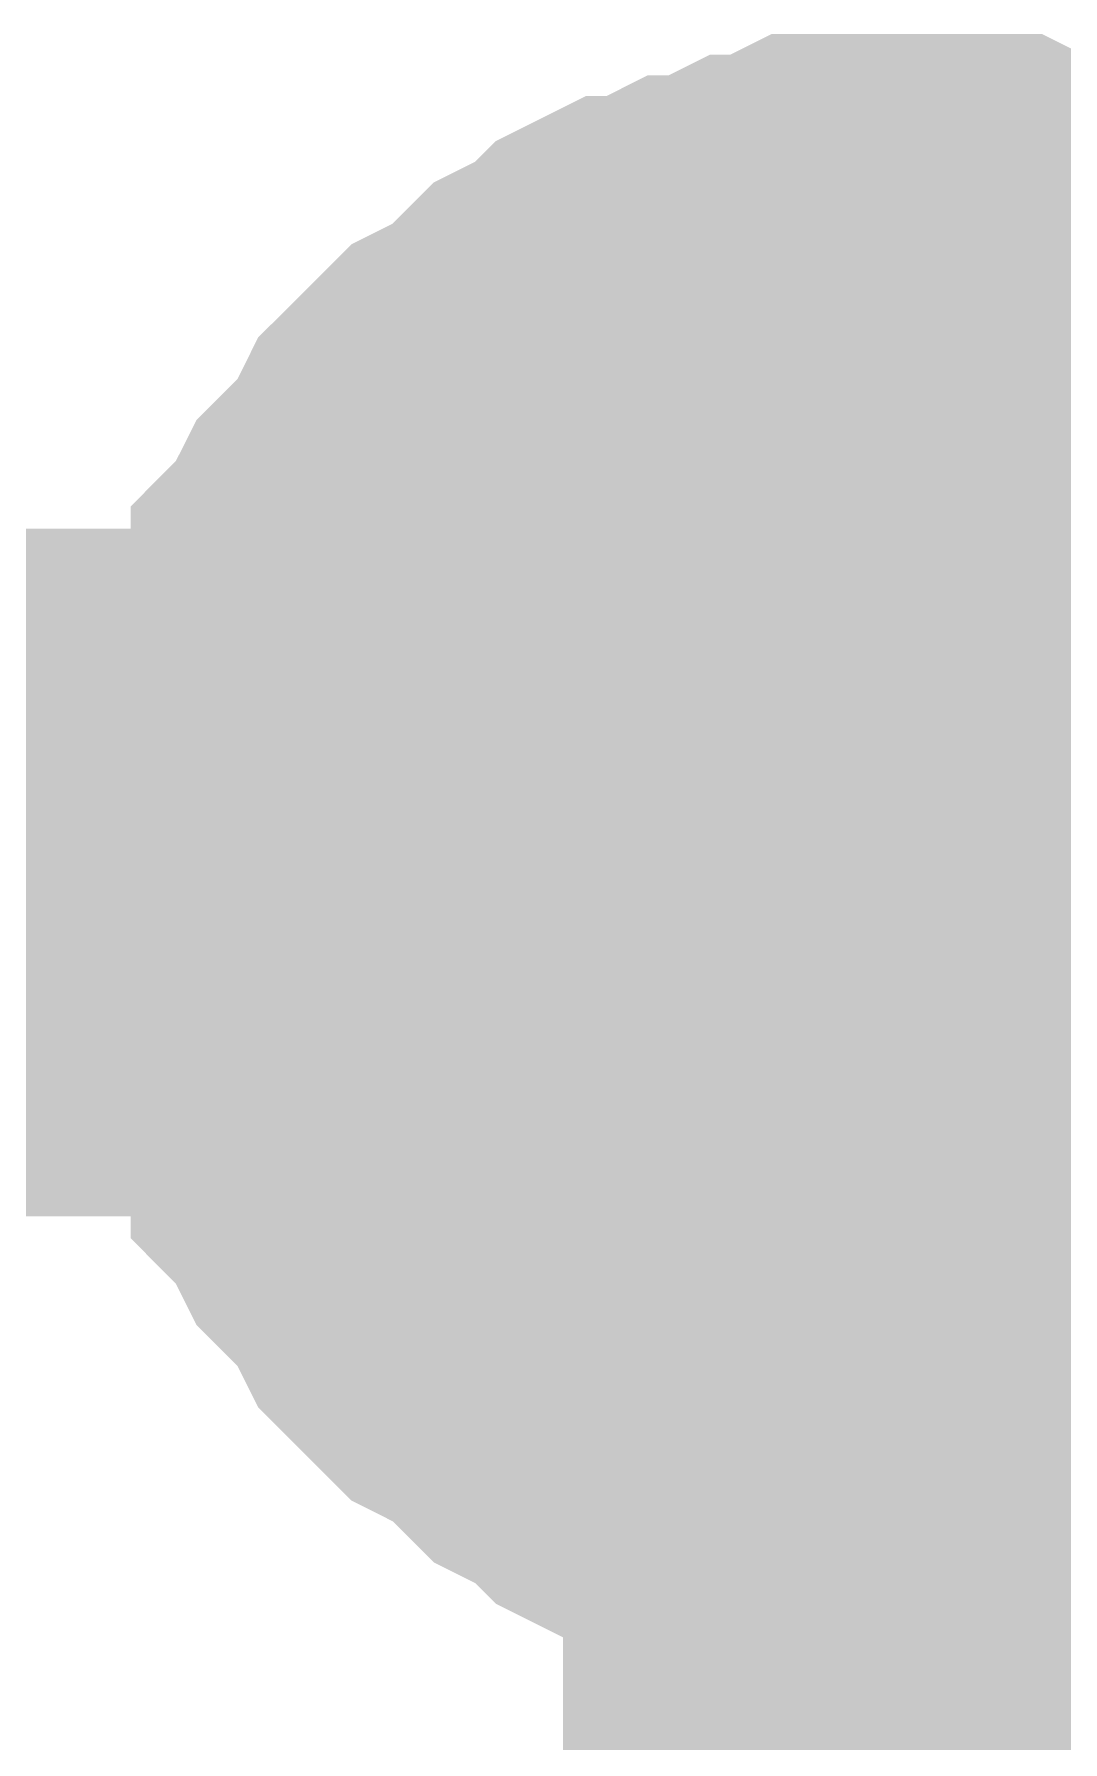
# Model space of a CAD drawing. Header units: inches. Extents: x 0 to 841, y 0 to 594.
# Drawn here: x 356.555 to 357.676, y 106.542 to 108.403 of the extents above; entities that cross this region are included whole.
import ezdxf

# ---------------------------------------------------------------- set-up
doc = ezdxf.new("R2010")
doc.units = ezdxf.units.IN
doc.layers.add('Sheet', color=255, linetype='Continuous')

msp = doc.modelspace()

# ---------------------------------------------------------------- linework, layer by layer
at = {"layer": 'Sheet'}
for points in [[(356.7423, 107.4896, 0.2997, 0.2997, 0), (356.7423, 107.5345, 0.2997, 0.2997, 0), (356.7423, 107.5794, 0.2997, 0.2997, 0), (356.7423, 107.6019, 0.2997, 0.2997, 0), (356.7647, 107.6468, 0.2997, 0.2997, 0), (356.7647, 107.6917, 0.2997, 0.2997, 0), (356.7872, 107.7142, 0.2997, 0.2997, 0), (356.7872, 107.7591, 0.2997, 0.2997, 0), (356.8097, 107.7815, 0.2997, 0.2997, 0), (356.8097, 107.8265, 0.2997, 0.2997, 0), (356.8321, 107.8489, 0.2997, 0.2997, 0), (356.8546, 107.8938, 0.2997, 0.2997, 0), (356.877, 107.9163, 0.2997, 0.2997, 0), (356.8995, 107.9387, 0.2997, 0.2997, 0), (356.9219, 107.9837, 0.2997, 0.2997, 0), (356.9444, 108.0061, 0.2997, 0.2997, 0), (356.9669, 108.0286, 0.2997, 0.2997, 0), (356.9893, 108.051, 0.2997, 0.2997, 0), (357.0342, 108.0735, 0.2997, 0.2997, 0), (357.0567, 108.096, 0.2997, 0.2997, 0), (357.0791, 108.1184, 0.2997, 0.2997, 0), (357.1241, 108.1409, 0.2997, 0.2997, 0), (357.1465, 108.1633, 0.2997, 0.2997, 0), (357.1914, 108.1858, 0.2997, 0.2997, 0), (357.2139, 108.1858, 0.2997, 0.2997, 0), (357.2588, 108.2083, 0.2997, 0.2997, 0), (357.2813, 108.2083, 0.2997, 0.2997, 0), (357.3262, 108.2307, 0.2997, 0.2997, 0), (357.3486, 108.2307, 0.2997, 0.2997, 0), (357.3936, 108.2532, 0.2997, 0.2997, 0), (357.4385, 108.2532, 0.2997, 0.2997, 0), (357.4609, 108.2532, 0.2997, 0.2997, 0), (357.5058, 108.2532, 0.2997, 0.2997, 0)], [(356.7423, 107.4896, 0.2997, 0.2997, 0), (356.7423, 107.5345, 0.2997, 0.2997, 0), (356.7423, 107.5794, 0.2997, 0.2997, 0), (356.7423, 107.6019, 0.2997, 0.2997, 0), (356.7647, 107.6468, 0.2997, 0.2997, 0), (356.7647, 107.6917, 0.2997, 0.2997, 0), (356.7872, 107.7142, 0.2997, 0.2997, 0), (356.7872, 107.7591, 0.2997, 0.2997, 0), (356.8097, 107.7815, 0.2997, 0.2997, 0), (356.8097, 107.8265, 0.2997, 0.2997, 0), (356.8321, 107.8489, 0.2997, 0.2997, 0), (356.8546, 107.8938, 0.2997, 0.2997, 0), (356.877, 107.9163, 0.2997, 0.2997, 0), (356.8995, 107.9387, 0.2997, 0.2997, 0), (356.9219, 107.9837, 0.2997, 0.2997, 0), (356.9444, 108.0061, 0.2997, 0.2997, 0), (356.9669, 108.0286, 0.2997, 0.2997, 0), (356.9893, 108.051, 0.2997, 0.2997, 0), (357.0342, 108.0735, 0.2997, 0.2997, 0), (357.0567, 108.096, 0.2997, 0.2997, 0), (357.0791, 108.1184, 0.2997, 0.2997, 0), (357.1241, 108.1409, 0.2997, 0.2997, 0), (357.1465, 108.1633, 0.2997, 0.2997, 0), (357.1914, 108.1858, 0.2997, 0.2997, 0), (357.2139, 108.1858, 0.2997, 0.2997, 0), (357.2588, 108.2083, 0.2997, 0.2997, 0), (357.2813, 108.2083, 0.2997, 0.2997, 0), (357.3262, 108.2307, 0.2997, 0.2997, 0), (357.3486, 108.2307, 0.2997, 0.2997, 0), (357.3936, 108.2532, 0.2997, 0.2997, 0), (357.4385, 108.2532, 0.2997, 0.2997, 0), (357.4609, 108.2532, 0.2997, 0.2997, 0), (357.5058, 108.2532, 0.2997, 0.2997, 0)], [(356.7423, 107.4896, 0.2997, 0.2997, 0), (356.7423, 107.5345, 0.2997, 0.2997, 0), (356.7423, 107.5794, 0.2997, 0.2997, 0), (356.7423, 107.6019, 0.2997, 0.2997, 0), (356.7647, 107.6468, 0.2997, 0.2997, 0), (356.7647, 107.6917, 0.2997, 0.2997, 0), (356.7872, 107.7142, 0.2997, 0.2997, 0), (356.7872, 107.7591, 0.2997, 0.2997, 0), (356.8097, 107.7815, 0.2997, 0.2997, 0), (356.8097, 107.8265, 0.2997, 0.2997, 0), (356.8321, 107.8489, 0.2997, 0.2997, 0), (356.8546, 107.8938, 0.2997, 0.2997, 0), (356.877, 107.9163, 0.2997, 0.2997, 0), (356.8995, 107.9387, 0.2997, 0.2997, 0), (356.9219, 107.9837, 0.2997, 0.2997, 0), (356.9444, 108.0061, 0.2997, 0.2997, 0), (356.9669, 108.0286, 0.2997, 0.2997, 0), (356.9893, 108.051, 0.2997, 0.2997, 0), (357.0342, 108.0735, 0.2997, 0.2997, 0), (357.0567, 108.096, 0.2997, 0.2997, 0), (357.0791, 108.1184, 0.2997, 0.2997, 0), (357.1241, 108.1409, 0.2997, 0.2997, 0), (357.1465, 108.1633, 0.2997, 0.2997, 0), (357.1914, 108.1858, 0.2997, 0.2997, 0), (357.2139, 108.1858, 0.2997, 0.2997, 0), (357.2588, 108.2083, 0.2997, 0.2997, 0), (357.2813, 108.2083, 0.2997, 0.2997, 0), (357.3262, 108.2307, 0.2997, 0.2997, 0), (357.3486, 108.2307, 0.2997, 0.2997, 0), (357.3936, 108.2532, 0.2997, 0.2997, 0), (357.4385, 108.2532, 0.2997, 0.2997, 0), (357.4609, 108.2532, 0.2997, 0.2997, 0), (357.5058, 108.2532, 0.2997, 0.2997, 0)], [(357.5058, 108.2532, 0.2997, 0.2997, 0), (357.5058, 108.2532, 0.2997, 0.2997, 0)], [(357.5058, 108.2532, 0.2997, 0.2997, 0), (357.5508, 108.2532, 0.2997, 0.2997, 0), (357.5957, 108.2532, 0.2997, 0.2997, 0), (357.6181, 108.2532, 0.2997, 0.2997, 0), (357.6631, 108.2307, 0.2997, 0.2997, 0), (357.708, 108.2307, 0.2997, 0.2997, 0), (357.7304, 108.2083, 0.2997, 0.2997, 0), (357.7753, 108.2083, 0.2997, 0.2997, 0), (357.7978, 108.1858, 0.2997, 0.2997, 0), (357.8427, 108.1858, 0.2997, 0.2997, 0)], [(357.5058, 108.2532, 0.2997, 0.2997, 0), (357.5058, 108.2532, 0.2997, 0.2997, 0)], [(357.5058, 108.2532, 0.2997, 0.2997, 0), (357.5508, 108.2532, 0.2997, 0.2997, 0), (357.5957, 108.2532, 0.2997, 0.2997, 0), (357.6181, 108.2532, 0.2997, 0.2997, 0), (357.6631, 108.2307, 0.2997, 0.2997, 0), (357.708, 108.2307, 0.2997, 0.2997, 0), (357.7304, 108.2083, 0.2997, 0.2997, 0), (357.7753, 108.2083, 0.2997, 0.2997, 0), (357.7978, 108.1858, 0.2997, 0.2997, 0), (357.8427, 108.1858, 0.2997, 0.2997, 0)], [(357.5058, 108.2532, 0.2997, 0.2997, 0), (357.5058, 108.2532, 0.2997, 0.2997, 0)], [(357.5058, 108.2532, 0.2997, 0.2997, 0), (357.5508, 108.2532, 0.2997, 0.2997, 0), (357.5957, 108.2532, 0.2997, 0.2997, 0), (357.6181, 108.2532, 0.2997, 0.2997, 0), (357.6631, 108.2307, 0.2997, 0.2997, 0), (357.708, 108.2307, 0.2997, 0.2997, 0), (357.7304, 108.2083, 0.2997, 0.2997, 0), (357.7753, 108.2083, 0.2997, 0.2997, 0), (357.7978, 108.1858, 0.2997, 0.2997, 0), (357.8427, 108.1858, 0.2997, 0.2997, 0)], [(356.7423, 107.4896, 0.0991, 0.0991, 0), (356.7423, 107.5345, 0.0991, 0.0991, 0), (356.7423, 107.5794, 0.0991, 0.0991, 0), (356.7423, 107.6019, 0.0991, 0.0991, 0), (356.7647, 107.6468, 0.0991, 0.0991, 0), (356.7647, 107.6917, 0.0991, 0.0991, 0), (356.7872, 107.7142, 0.0991, 0.0991, 0), (356.7872, 107.7591, 0.0991, 0.0991, 0), (356.8097, 107.7815, 0.0991, 0.0991, 0), (356.8097, 107.8265, 0.0991, 0.0991, 0), (356.8321, 107.8489, 0.0991, 0.0991, 0), (356.8546, 107.8938, 0.0991, 0.0991, 0), (356.877, 107.9163, 0.0991, 0.0991, 0), (356.8995, 107.9387, 0.0991, 0.0991, 0), (356.9219, 107.9837, 0.0991, 0.0991, 0), (356.9444, 108.0061, 0.0991, 0.0991, 0), (356.9669, 108.0286, 0.0991, 0.0991, 0), (356.9893, 108.051, 0.0991, 0.0991, 0), (357.0342, 108.0735, 0.0991, 0.0991, 0), (357.0567, 108.096, 0.0991, 0.0991, 0), (357.0791, 108.1184, 0.0991, 0.0991, 0), (357.1241, 108.1409, 0.0991, 0.0991, 0), (357.1465, 108.1633, 0.0991, 0.0991, 0), (357.1914, 108.1858, 0.0991, 0.0991, 0), (357.2139, 108.1858, 0.0991, 0.0991, 0), (357.2588, 108.2083, 0.0991, 0.0991, 0), (357.2813, 108.2083, 0.0991, 0.0991, 0), (357.3262, 108.2307, 0.0991, 0.0991, 0), (357.3486, 108.2307, 0.0991, 0.0991, 0), (357.3936, 108.2532, 0.0991, 0.0991, 0), (357.4385, 108.2532, 0.0991, 0.0991, 0), (357.4609, 108.2532, 0.0991, 0.0991, 0), (357.5058, 108.2532, 0.0991, 0.0991, 0)], [(356.7423, 107.4896, 0.0991, 0.0991, 0), (356.7423, 107.5345, 0.0991, 0.0991, 0), (356.7423, 107.5794, 0.0991, 0.0991, 0), (356.7423, 107.6019, 0.0991, 0.0991, 0), (356.7647, 107.6468, 0.0991, 0.0991, 0), (356.7647, 107.6917, 0.0991, 0.0991, 0), (356.7872, 107.7142, 0.0991, 0.0991, 0), (356.7872, 107.7591, 0.0991, 0.0991, 0), (356.8097, 107.7815, 0.0991, 0.0991, 0), (356.8097, 107.8265, 0.0991, 0.0991, 0), (356.8321, 107.8489, 0.0991, 0.0991, 0), (356.8546, 107.8938, 0.0991, 0.0991, 0), (356.877, 107.9163, 0.0991, 0.0991, 0), (356.8995, 107.9387, 0.0991, 0.0991, 0), (356.9219, 107.9837, 0.0991, 0.0991, 0), (356.9444, 108.0061, 0.0991, 0.0991, 0), (356.9669, 108.0286, 0.0991, 0.0991, 0), (356.9893, 108.051, 0.0991, 0.0991, 0), (357.0342, 108.0735, 0.0991, 0.0991, 0), (357.0567, 108.096, 0.0991, 0.0991, 0), (357.0791, 108.1184, 0.0991, 0.0991, 0), (357.1241, 108.1409, 0.0991, 0.0991, 0), (357.1465, 108.1633, 0.0991, 0.0991, 0), (357.1914, 108.1858, 0.0991, 0.0991, 0), (357.2139, 108.1858, 0.0991, 0.0991, 0), (357.2588, 108.2083, 0.0991, 0.0991, 0), (357.2813, 108.2083, 0.0991, 0.0991, 0), (357.3262, 108.2307, 0.0991, 0.0991, 0), (357.3486, 108.2307, 0.0991, 0.0991, 0), (357.3936, 108.2532, 0.0991, 0.0991, 0), (357.4385, 108.2532, 0.0991, 0.0991, 0), (357.4609, 108.2532, 0.0991, 0.0991, 0), (357.5058, 108.2532, 0.0991, 0.0991, 0)], [(356.7423, 107.4896, 0.0991, 0.0991, 0), (356.7423, 107.5345, 0.0991, 0.0991, 0), (356.7423, 107.5794, 0.0991, 0.0991, 0), (356.7423, 107.6019, 0.0991, 0.0991, 0), (356.7647, 107.6468, 0.0991, 0.0991, 0), (356.7647, 107.6917, 0.0991, 0.0991, 0), (356.7872, 107.7142, 0.0991, 0.0991, 0), (356.7872, 107.7591, 0.0991, 0.0991, 0), (356.8097, 107.7815, 0.0991, 0.0991, 0), (356.8097, 107.8265, 0.0991, 0.0991, 0), (356.8321, 107.8489, 0.0991, 0.0991, 0), (356.8546, 107.8938, 0.0991, 0.0991, 0), (356.877, 107.9163, 0.0991, 0.0991, 0), (356.8995, 107.9387, 0.0991, 0.0991, 0), (356.9219, 107.9837, 0.0991, 0.0991, 0), (356.9444, 108.0061, 0.0991, 0.0991, 0), (356.9669, 108.0286, 0.0991, 0.0991, 0), (356.9893, 108.051, 0.0991, 0.0991, 0), (357.0342, 108.0735, 0.0991, 0.0991, 0), (357.0567, 108.096, 0.0991, 0.0991, 0), (357.0791, 108.1184, 0.0991, 0.0991, 0), (357.1241, 108.1409, 0.0991, 0.0991, 0), (357.1465, 108.1633, 0.0991, 0.0991, 0), (357.1914, 108.1858, 0.0991, 0.0991, 0), (357.2139, 108.1858, 0.0991, 0.0991, 0), (357.2588, 108.2083, 0.0991, 0.0991, 0), (357.2813, 108.2083, 0.0991, 0.0991, 0), (357.3262, 108.2307, 0.0991, 0.0991, 0), (357.3486, 108.2307, 0.0991, 0.0991, 0), (357.3936, 108.2532, 0.0991, 0.0991, 0), (357.4385, 108.2532, 0.0991, 0.0991, 0), (357.4609, 108.2532, 0.0991, 0.0991, 0), (357.5058, 108.2532, 0.0991, 0.0991, 0)], [(357.5058, 108.2532, 0.0991, 0.0991, 0), (357.5058, 108.2532, 0.0991, 0.0991, 0)], [(357.5058, 108.2532, 0.0991, 0.0991, 0), (357.5508, 108.2532, 0.0991, 0.0991, 0), (357.5957, 108.2532, 0.0991, 0.0991, 0), (357.6181, 108.2532, 0.0991, 0.0991, 0), (357.6631, 108.2307, 0.0991, 0.0991, 0), (357.708, 108.2307, 0.0991, 0.0991, 0), (357.7304, 108.2083, 0.0991, 0.0991, 0)], [(357.5058, 108.2532, 0.0991, 0.0991, 0), (357.5058, 108.2532, 0.0991, 0.0991, 0)], [(357.5058, 108.2532, 0.0991, 0.0991, 0), (357.5508, 108.2532, 0.0991, 0.0991, 0), (357.5957, 108.2532, 0.0991, 0.0991, 0), (357.6181, 108.2532, 0.0991, 0.0991, 0), (357.6631, 108.2307, 0.0991, 0.0991, 0), (357.708, 108.2307, 0.0991, 0.0991, 0), (357.7304, 108.2083, 0.0991, 0.0991, 0)], [(357.5058, 108.2532, 0.0991, 0.0991, 0), (357.5058, 108.2532, 0.0991, 0.0991, 0)], [(357.5058, 108.2532, 0.0991, 0.0991, 0), (357.5508, 108.2532, 0.0991, 0.0991, 0), (357.5957, 108.2532, 0.0991, 0.0991, 0), (357.6181, 108.2532, 0.0991, 0.0991, 0), (357.6631, 108.2307, 0.0991, 0.0991, 0), (357.708, 108.2307, 0.0991, 0.0991, 0), (357.7304, 108.2083, 0.0991, 0.0991, 0)], [(357.0118, 107.4896, 0.2997, 0.2997, 0), (357.0118, 107.512, 0.2997, 0.2997, 0), (357.0118, 107.5345, 0.2997, 0.2997, 0), (357.0118, 107.5569, 0.2997, 0.2997, 0), (357.0118, 107.5794, 0.2997, 0.2997, 0), (357.0342, 107.6243, 0.2997, 0.2997, 0), (357.0342, 107.6468, 0.2997, 0.2997, 0), (357.0342, 107.6692, 0.2997, 0.2997, 0), (357.0567, 107.6917, 0.2997, 0.2997, 0), (357.0567, 107.7142, 0.2997, 0.2997, 0), (357.0791, 107.7366, 0.2997, 0.2997, 0), (357.0791, 107.7591, 0.2997, 0.2997, 0), (357.1016, 107.7815, 0.2997, 0.2997, 0), (357.1016, 107.7815, 0.2997, 0.2997, 0), (357.1241, 107.804, 0.2997, 0.2997, 0), (357.1465, 107.8265, 0.2997, 0.2997, 0), (357.169, 107.8489, 0.2997, 0.2997, 0), (357.169, 107.8714, 0.2997, 0.2997, 0), (357.1914, 107.8938, 0.2997, 0.2997, 0), (357.2139, 107.8938, 0.2997, 0.2997, 0), (357.2364, 107.9163, 0.2997, 0.2997, 0), (357.2588, 107.9387, 0.2997, 0.2997, 0), (357.2813, 107.9387, 0.2997, 0.2997, 0), (357.3037, 107.9612, 0.2997, 0.2997, 0), (357.3037, 107.9612, 0.2997, 0.2997, 0), (357.3262, 107.9837, 0.2997, 0.2997, 0), (357.3711, 107.9837, 0.2997, 0.2997, 0), (357.3936, 107.9837, 0.2997, 0.2997, 0), (357.416, 108.0061, 0.2997, 0.2997, 0), (357.4385, 108.0061, 0.2997, 0.2997, 0), (357.4609, 108.0061, 0.2997, 0.2997, 0), (357.4834, 108.0061, 0.2997, 0.2997, 0), (357.5058, 108.0061, 0.2997, 0.2997, 0)], [(357.0118, 107.4896, 0.2997, 0.2997, 0), (357.0118, 107.512, 0.2997, 0.2997, 0), (357.0118, 107.5345, 0.2997, 0.2997, 0), (357.0118, 107.5569, 0.2997, 0.2997, 0), (357.0118, 107.5794, 0.2997, 0.2997, 0), (357.0342, 107.6243, 0.2997, 0.2997, 0), (357.0342, 107.6468, 0.2997, 0.2997, 0), (357.0342, 107.6692, 0.2997, 0.2997, 0), (357.0567, 107.6917, 0.2997, 0.2997, 0), (357.0567, 107.7142, 0.2997, 0.2997, 0), (357.0791, 107.7366, 0.2997, 0.2997, 0), (357.0791, 107.7591, 0.2997, 0.2997, 0), (357.1016, 107.7815, 0.2997, 0.2997, 0), (357.1016, 107.7815, 0.2997, 0.2997, 0), (357.1241, 107.804, 0.2997, 0.2997, 0), (357.1465, 107.8265, 0.2997, 0.2997, 0), (357.169, 107.8489, 0.2997, 0.2997, 0), (357.169, 107.8714, 0.2997, 0.2997, 0), (357.1914, 107.8938, 0.2997, 0.2997, 0), (357.2139, 107.8938, 0.2997, 0.2997, 0), (357.2364, 107.9163, 0.2997, 0.2997, 0), (357.2588, 107.9387, 0.2997, 0.2997, 0), (357.2813, 107.9387, 0.2997, 0.2997, 0), (357.3037, 107.9612, 0.2997, 0.2997, 0), (357.3037, 107.9612, 0.2997, 0.2997, 0), (357.3262, 107.9837, 0.2997, 0.2997, 0), (357.3711, 107.9837, 0.2997, 0.2997, 0), (357.3936, 107.9837, 0.2997, 0.2997, 0), (357.416, 108.0061, 0.2997, 0.2997, 0), (357.4385, 108.0061, 0.2997, 0.2997, 0), (357.4609, 108.0061, 0.2997, 0.2997, 0), (357.4834, 108.0061, 0.2997, 0.2997, 0), (357.5058, 108.0061, 0.2997, 0.2997, 0)], [(357.5058, 108.0061, 0.2997, 0.2997, 0), (357.5058, 108.0061, 0.2997, 0.2997, 0)], [(357.5058, 108.0061, 0.2997, 0.2997, 0), (357.5283, 108.0061, 0.2997, 0.2997, 0), (357.5508, 108.0061, 0.2997, 0.2997, 0), (357.5957, 108.0061, 0.2997, 0.2997, 0), (357.6181, 108.0061, 0.2997, 0.2997, 0), (357.6406, 107.9837, 0.2997, 0.2997, 0), (357.6631, 107.9837, 0.2997, 0.2997, 0), (357.6855, 107.9837, 0.2997, 0.2997, 0), (357.708, 107.9612, 0.2997, 0.2997, 0), (357.7304, 107.9612, 0.2997, 0.2997, 0), (357.7529, 107.9387, 0.2997, 0.2997, 0), (357.7753, 107.9387, 0.2997, 0.2997, 0), (357.7978, 107.9163, 0.2997, 0.2997, 0), (357.8203, 107.8938, 0.2997, 0.2997, 0), (357.8427, 107.8938, 0.2997, 0.2997, 0)], [(357.5058, 108.0061, 0.2997, 0.2997, 0), (357.5058, 108.0061, 0.2997, 0.2997, 0)], [(357.5058, 108.0061, 0.2997, 0.2997, 0), (357.5283, 108.0061, 0.2997, 0.2997, 0), (357.5508, 108.0061, 0.2997, 0.2997, 0), (357.5957, 108.0061, 0.2997, 0.2997, 0), (357.6181, 108.0061, 0.2997, 0.2997, 0), (357.6406, 107.9837, 0.2997, 0.2997, 0), (357.6631, 107.9837, 0.2997, 0.2997, 0), (357.6855, 107.9837, 0.2997, 0.2997, 0), (357.708, 107.9612, 0.2997, 0.2997, 0), (357.7304, 107.9612, 0.2997, 0.2997, 0), (357.7529, 107.9387, 0.2997, 0.2997, 0), (357.7753, 107.9387, 0.2997, 0.2997, 0), (357.7978, 107.9163, 0.2997, 0.2997, 0), (357.8203, 107.8938, 0.2997, 0.2997, 0), (357.8427, 107.8938, 0.2997, 0.2997, 0)], [(357.0118, 107.4896, 0.0991, 0.0991, 0), (357.0118, 107.512, 0.0991, 0.0991, 0), (357.0118, 107.5345, 0.0991, 0.0991, 0), (357.0118, 107.5569, 0.0991, 0.0991, 0), (357.0118, 107.5794, 0.0991, 0.0991, 0), (357.0342, 107.6243, 0.0991, 0.0991, 0), (357.0342, 107.6468, 0.0991, 0.0991, 0), (357.0342, 107.6692, 0.0991, 0.0991, 0), (357.0567, 107.6917, 0.0991, 0.0991, 0), (357.0567, 107.7142, 0.0991, 0.0991, 0), (357.0791, 107.7366, 0.0991, 0.0991, 0), (357.0791, 107.7591, 0.0991, 0.0991, 0), (357.1016, 107.7815, 0.0991, 0.0991, 0), (357.1016, 107.7815, 0.0991, 0.0991, 0), (357.1241, 107.804, 0.0991, 0.0991, 0), (357.1465, 107.8265, 0.0991, 0.0991, 0), (357.169, 107.8489, 0.0991, 0.0991, 0), (357.169, 107.8714, 0.0991, 0.0991, 0), (357.1914, 107.8938, 0.0991, 0.0991, 0), (357.2139, 107.8938, 0.0991, 0.0991, 0), (357.2364, 107.9163, 0.0991, 0.0991, 0), (357.2588, 107.9387, 0.0991, 0.0991, 0), (357.2813, 107.9387, 0.0991, 0.0991, 0), (357.3037, 107.9612, 0.0991, 0.0991, 0), (357.3037, 107.9612, 0.0991, 0.0991, 0), (357.3262, 107.9837, 0.0991, 0.0991, 0), (357.3711, 107.9837, 0.0991, 0.0991, 0), (357.3936, 107.9837, 0.0991, 0.0991, 0), (357.416, 108.0061, 0.0991, 0.0991, 0), (357.4385, 108.0061, 0.0991, 0.0991, 0), (357.4609, 108.0061, 0.0991, 0.0991, 0), (357.4834, 108.0061, 0.0991, 0.0991, 0), (357.5058, 108.0061, 0.0991, 0.0991, 0)], [(357.0118, 107.4896, 0.0991, 0.0991, 0), (357.0118, 107.512, 0.0991, 0.0991, 0), (357.0118, 107.5345, 0.0991, 0.0991, 0), (357.0118, 107.5569, 0.0991, 0.0991, 0), (357.0118, 107.5794, 0.0991, 0.0991, 0), (357.0342, 107.6243, 0.0991, 0.0991, 0), (357.0342, 107.6468, 0.0991, 0.0991, 0), (357.0342, 107.6692, 0.0991, 0.0991, 0), (357.0567, 107.6917, 0.0991, 0.0991, 0), (357.0567, 107.7142, 0.0991, 0.0991, 0), (357.0791, 107.7366, 0.0991, 0.0991, 0), (357.0791, 107.7591, 0.0991, 0.0991, 0), (357.1016, 107.7815, 0.0991, 0.0991, 0), (357.1016, 107.7815, 0.0991, 0.0991, 0), (357.1241, 107.804, 0.0991, 0.0991, 0), (357.1465, 107.8265, 0.0991, 0.0991, 0), (357.169, 107.8489, 0.0991, 0.0991, 0), (357.169, 107.8714, 0.0991, 0.0991, 0), (357.1914, 107.8938, 0.0991, 0.0991, 0), (357.2139, 107.8938, 0.0991, 0.0991, 0), (357.2364, 107.9163, 0.0991, 0.0991, 0), (357.2588, 107.9387, 0.0991, 0.0991, 0), (357.2813, 107.9387, 0.0991, 0.0991, 0), (357.3037, 107.9612, 0.0991, 0.0991, 0), (357.3037, 107.9612, 0.0991, 0.0991, 0), (357.3262, 107.9837, 0.0991, 0.0991, 0), (357.3711, 107.9837, 0.0991, 0.0991, 0), (357.3936, 107.9837, 0.0991, 0.0991, 0), (357.416, 108.0061, 0.0991, 0.0991, 0), (357.4385, 108.0061, 0.0991, 0.0991, 0), (357.4609, 108.0061, 0.0991, 0.0991, 0), (357.4834, 108.0061, 0.0991, 0.0991, 0), (357.5058, 108.0061, 0.0991, 0.0991, 0)], [(357.5058, 108.0061, 0.0991, 0.0991, 0), (357.5058, 108.0061, 0.0991, 0.0991, 0)], [(357.5058, 108.0061, 0.0991, 0.0991, 0), (357.5283, 108.0061, 0.0991, 0.0991, 0), (357.5508, 108.0061, 0.0991, 0.0991, 0), (357.5957, 108.0061, 0.0991, 0.0991, 0), (357.6181, 108.0061, 0.0991, 0.0991, 0), (357.6406, 107.9837, 0.0991, 0.0991, 0), (357.6631, 107.9837, 0.0991, 0.0991, 0), (357.6855, 107.9837, 0.0991, 0.0991, 0), (357.708, 107.9612, 0.0991, 0.0991, 0), (357.7304, 107.9612, 0.0991, 0.0991, 0)], [(357.5058, 108.0061, 0.0991, 0.0991, 0), (357.5058, 108.0061, 0.0991, 0.0991, 0)], [(357.5058, 108.0061, 0.0991, 0.0991, 0), (357.5283, 108.0061, 0.0991, 0.0991, 0), (357.5508, 108.0061, 0.0991, 0.0991, 0), (357.5957, 108.0061, 0.0991, 0.0991, 0), (357.6181, 108.0061, 0.0991, 0.0991, 0), (357.6406, 107.9837, 0.0991, 0.0991, 0), (357.6631, 107.9837, 0.0991, 0.0991, 0), (357.6855, 107.9837, 0.0991, 0.0991, 0), (357.708, 107.9612, 0.0991, 0.0991, 0), (357.7304, 107.9612, 0.0991, 0.0991, 0)], [(347.5121, 107.4896, 0.7493, 0.7493, 0), (357.5058, 107.4896, 0.7493, 0.7493, 0), (362.5139, 107.4896, 0.7493, 0.7493, 0)], [(357.5058, 107.4896, 0.7493, 0.7493, 0), (357.5058, 101.9871, 0.7493, 0.7493, 0)], [(357.5058, 106.726, 0.2997, 0.2997, 0), (357.4609, 106.726, 0.2997, 0.2997, 0), (357.4385, 106.726, 0.2997, 0.2997, 0), (357.3936, 106.726, 0.2997, 0.2997, 0), (357.3486, 106.7484, 0.2997, 0.2997, 0), (357.3262, 106.7484, 0.2997, 0.2997, 0), (357.2813, 106.7709, 0.2997, 0.2997, 0), (357.2588, 106.7709, 0.2997, 0.2997, 0), (357.2139, 106.7933, 0.2997, 0.2997, 0), (357.1914, 106.7933, 0.2997, 0.2997, 0), (357.1465, 106.8158, 0.2997, 0.2997, 0), (357.1241, 106.8382, 0.2997, 0.2997, 0), (357.0791, 106.8607, 0.2997, 0.2997, 0), (357.0567, 106.8832, 0.2997, 0.2997, 0), (357.0342, 106.9056, 0.2997, 0.2997, 0), (356.9893, 106.9281, 0.2997, 0.2997, 0), (356.9669, 106.9505, 0.2997, 0.2997, 0), (356.9444, 106.973, 0.2997, 0.2997, 0), (356.9219, 106.9955, 0.2997, 0.2997, 0), (356.8995, 107.0404, 0.2997, 0.2997, 0), (356.877, 107.0628, 0.2997, 0.2997, 0), (356.8546, 107.0853, 0.2997, 0.2997, 0), (356.8321, 107.1302, 0.2997, 0.2997, 0), (356.8097, 107.1527, 0.2997, 0.2997, 0), (356.8097, 107.1976, 0.2997, 0.2997, 0), (356.7872, 107.2201, 0.2997, 0.2997, 0), (356.7872, 107.265, 0.2997, 0.2997, 0), (356.7647, 107.2874, 0.2997, 0.2997, 0), (356.7647, 107.3324, 0.2997, 0.2997, 0), (356.7423, 107.3773, 0.2997, 0.2997, 0), (356.7423, 107.3997, 0.2997, 0.2997, 0), (356.7423, 107.4446, 0.2997, 0.2997, 0), (356.7423, 107.4896, 0.2997, 0.2997, 0)], [(356.7423, 107.4896, 0.2997, 0.2997, 0), (356.7423, 107.4896, 0.2997, 0.2997, 0)], [(357.5058, 106.726, 0.2997, 0.2997, 0), (357.4609, 106.726, 0.2997, 0.2997, 0), (357.4385, 106.726, 0.2997, 0.2997, 0), (357.3936, 106.726, 0.2997, 0.2997, 0), (357.3486, 106.7484, 0.2997, 0.2997, 0), (357.3262, 106.7484, 0.2997, 0.2997, 0), (357.2813, 106.7709, 0.2997, 0.2997, 0), (357.2588, 106.7709, 0.2997, 0.2997, 0), (357.2139, 106.7933, 0.2997, 0.2997, 0), (357.1914, 106.7933, 0.2997, 0.2997, 0), (357.1465, 106.8158, 0.2997, 0.2997, 0), (357.1241, 106.8382, 0.2997, 0.2997, 0), (357.0791, 106.8607, 0.2997, 0.2997, 0), (357.0567, 106.8832, 0.2997, 0.2997, 0), (357.0342, 106.9056, 0.2997, 0.2997, 0), (356.9893, 106.9281, 0.2997, 0.2997, 0), (356.9669, 106.9505, 0.2997, 0.2997, 0), (356.9444, 106.973, 0.2997, 0.2997, 0), (356.9219, 106.9955, 0.2997, 0.2997, 0), (356.8995, 107.0404, 0.2997, 0.2997, 0), (356.877, 107.0628, 0.2997, 0.2997, 0), (356.8546, 107.0853, 0.2997, 0.2997, 0), (356.8321, 107.1302, 0.2997, 0.2997, 0), (356.8097, 107.1527, 0.2997, 0.2997, 0), (356.8097, 107.1976, 0.2997, 0.2997, 0), (356.7872, 107.2201, 0.2997, 0.2997, 0), (356.7872, 107.265, 0.2997, 0.2997, 0), (356.7647, 107.2874, 0.2997, 0.2997, 0), (356.7647, 107.3324, 0.2997, 0.2997, 0), (356.7423, 107.3773, 0.2997, 0.2997, 0), (356.7423, 107.3997, 0.2997, 0.2997, 0), (356.7423, 107.4446, 0.2997, 0.2997, 0), (356.7423, 107.4896, 0.2997, 0.2997, 0)], [(356.7423, 107.4896, 0.2997, 0.2997, 0), (356.7423, 107.4896, 0.2997, 0.2997, 0)], [(357.5058, 106.726, 0.2997, 0.2997, 0), (357.4609, 106.726, 0.2997, 0.2997, 0), (357.4385, 106.726, 0.2997, 0.2997, 0), (357.3936, 106.726, 0.2997, 0.2997, 0), (357.3486, 106.7484, 0.2997, 0.2997, 0), (357.3262, 106.7484, 0.2997, 0.2997, 0), (357.2813, 106.7709, 0.2997, 0.2997, 0), (357.2588, 106.7709, 0.2997, 0.2997, 0), (357.2139, 106.7933, 0.2997, 0.2997, 0), (357.1914, 106.7933, 0.2997, 0.2997, 0), (357.1465, 106.8158, 0.2997, 0.2997, 0), (357.1241, 106.8382, 0.2997, 0.2997, 0), (357.0791, 106.8607, 0.2997, 0.2997, 0), (357.0567, 106.8832, 0.2997, 0.2997, 0), (357.0342, 106.9056, 0.2997, 0.2997, 0), (356.9893, 106.9281, 0.2997, 0.2997, 0), (356.9669, 106.9505, 0.2997, 0.2997, 0), (356.9444, 106.973, 0.2997, 0.2997, 0), (356.9219, 106.9955, 0.2997, 0.2997, 0), (356.8995, 107.0404, 0.2997, 0.2997, 0), (356.877, 107.0628, 0.2997, 0.2997, 0), (356.8546, 107.0853, 0.2997, 0.2997, 0), (356.8321, 107.1302, 0.2997, 0.2997, 0), (356.8097, 107.1527, 0.2997, 0.2997, 0), (356.8097, 107.1976, 0.2997, 0.2997, 0), (356.7872, 107.2201, 0.2997, 0.2997, 0), (356.7872, 107.265, 0.2997, 0.2997, 0), (356.7647, 107.2874, 0.2997, 0.2997, 0), (356.7647, 107.3324, 0.2997, 0.2997, 0), (356.7423, 107.3773, 0.2997, 0.2997, 0), (356.7423, 107.3997, 0.2997, 0.2997, 0), (356.7423, 107.4446, 0.2997, 0.2997, 0), (356.7423, 107.4896, 0.2997, 0.2997, 0)], [(356.7423, 107.4896, 0.2997, 0.2997, 0), (356.7423, 107.4896, 0.2997, 0.2997, 0)], [(357.5058, 106.973, 0.2997, 0.2997, 0), (357.4834, 106.973, 0.2997, 0.2997, 0), (357.4609, 106.973, 0.2997, 0.2997, 0), (357.4385, 106.973, 0.2997, 0.2997, 0), (357.416, 106.973, 0.2997, 0.2997, 0), (357.3936, 106.9955, 0.2997, 0.2997, 0), (357.3711, 106.9955, 0.2997, 0.2997, 0), (357.3262, 106.9955, 0.2997, 0.2997, 0), (357.3037, 107.0179, 0.2997, 0.2997, 0), (357.3037, 107.0179, 0.2997, 0.2997, 0), (357.2813, 107.0404, 0.2997, 0.2997, 0), (357.2588, 107.0404, 0.2997, 0.2997, 0), (357.2364, 107.0628, 0.2997, 0.2997, 0), (357.2139, 107.0853, 0.2997, 0.2997, 0), (357.1914, 107.0853, 0.2997, 0.2997, 0), (357.169, 107.1078, 0.2997, 0.2997, 0), (357.169, 107.1302, 0.2997, 0.2997, 0), (357.1465, 107.1527, 0.2997, 0.2997, 0), (357.1241, 107.1751, 0.2997, 0.2997, 0), (357.1016, 107.1976, 0.2997, 0.2997, 0), (357.1016, 107.1976, 0.2997, 0.2997, 0), (357.0791, 107.2201, 0.2997, 0.2997, 0), (357.0791, 107.2425, 0.2997, 0.2997, 0), (357.0567, 107.265, 0.2997, 0.2997, 0), (357.0567, 107.2874, 0.2997, 0.2997, 0), (357.0342, 107.3099, 0.2997, 0.2997, 0), (357.0342, 107.3324, 0.2997, 0.2997, 0), (357.0342, 107.3548, 0.2997, 0.2997, 0), (357.0118, 107.3997, 0.2997, 0.2997, 0), (357.0118, 107.4222, 0.2997, 0.2997, 0), (357.0118, 107.4446, 0.2997, 0.2997, 0), (357.0118, 107.4671, 0.2997, 0.2997, 0), (357.0118, 107.4896, 0.2997, 0.2997, 0)], [(357.0118, 107.4896, 0.2997, 0.2997, 0), (357.0118, 107.4896, 0.2997, 0.2997, 0)], [(357.5058, 106.973, 0.2997, 0.2997, 0), (357.4834, 106.973, 0.2997, 0.2997, 0), (357.4609, 106.973, 0.2997, 0.2997, 0), (357.4385, 106.973, 0.2997, 0.2997, 0), (357.416, 106.973, 0.2997, 0.2997, 0), (357.3936, 106.9955, 0.2997, 0.2997, 0), (357.3711, 106.9955, 0.2997, 0.2997, 0), (357.3262, 106.9955, 0.2997, 0.2997, 0), (357.3037, 107.0179, 0.2997, 0.2997, 0), (357.3037, 107.0179, 0.2997, 0.2997, 0), (357.2813, 107.0404, 0.2997, 0.2997, 0), (357.2588, 107.0404, 0.2997, 0.2997, 0), (357.2364, 107.0628, 0.2997, 0.2997, 0), (357.2139, 107.0853, 0.2997, 0.2997, 0), (357.1914, 107.0853, 0.2997, 0.2997, 0), (357.169, 107.1078, 0.2997, 0.2997, 0), (357.169, 107.1302, 0.2997, 0.2997, 0), (357.1465, 107.1527, 0.2997, 0.2997, 0), (357.1241, 107.1751, 0.2997, 0.2997, 0), (357.1016, 107.1976, 0.2997, 0.2997, 0), (357.1016, 107.1976, 0.2997, 0.2997, 0), (357.0791, 107.2201, 0.2997, 0.2997, 0), (357.0791, 107.2425, 0.2997, 0.2997, 0), (357.0567, 107.265, 0.2997, 0.2997, 0), (357.0567, 107.2874, 0.2997, 0.2997, 0), (357.0342, 107.3099, 0.2997, 0.2997, 0), (357.0342, 107.3324, 0.2997, 0.2997, 0), (357.0342, 107.3548, 0.2997, 0.2997, 0), (357.0118, 107.3997, 0.2997, 0.2997, 0), (357.0118, 107.4222, 0.2997, 0.2997, 0), (357.0118, 107.4446, 0.2997, 0.2997, 0), (357.0118, 107.4671, 0.2997, 0.2997, 0), (357.0118, 107.4896, 0.2997, 0.2997, 0)], [(357.0118, 107.4896, 0.2997, 0.2997, 0), (357.0118, 107.4896, 0.2997, 0.2997, 0)], [(357.5058, 102.4812, 0.2997, 0.2997, 0), (357.5058, 107.4896, 0.2997, 0.2997, 0)], [(357.5058, 106.726, 0.0991, 0.0991, 0), (357.4609, 106.726, 0.0991, 0.0991, 0), (357.4385, 106.726, 0.0991, 0.0991, 0), (357.3936, 106.726, 0.0991, 0.0991, 0), (357.3486, 106.7484, 0.0991, 0.0991, 0), (357.3262, 106.7484, 0.0991, 0.0991, 0), (357.2813, 106.7709, 0.0991, 0.0991, 0), (357.2588, 106.7709, 0.0991, 0.0991, 0), (357.2139, 106.7933, 0.0991, 0.0991, 0), (357.1914, 106.7933, 0.0991, 0.0991, 0), (357.1465, 106.8158, 0.0991, 0.0991, 0), (357.1241, 106.8382, 0.0991, 0.0991, 0), (357.0791, 106.8607, 0.0991, 0.0991, 0), (357.0567, 106.8832, 0.0991, 0.0991, 0), (357.0342, 106.9056, 0.0991, 0.0991, 0), (356.9893, 106.9281, 0.0991, 0.0991, 0), (356.9669, 106.9505, 0.0991, 0.0991, 0), (356.9444, 106.973, 0.0991, 0.0991, 0), (356.9219, 106.9955, 0.0991, 0.0991, 0), (356.8995, 107.0404, 0.0991, 0.0991, 0), (356.877, 107.0628, 0.0991, 0.0991, 0), (356.8546, 107.0853, 0.0991, 0.0991, 0), (356.8321, 107.1302, 0.0991, 0.0991, 0), (356.8097, 107.1527, 0.0991, 0.0991, 0), (356.8097, 107.1976, 0.0991, 0.0991, 0), (356.7872, 107.2201, 0.0991, 0.0991, 0), (356.7872, 107.265, 0.0991, 0.0991, 0), (356.7647, 107.2874, 0.0991, 0.0991, 0), (356.7647, 107.3324, 0.0991, 0.0991, 0), (356.7423, 107.3773, 0.0991, 0.0991, 0), (356.7423, 107.3997, 0.0991, 0.0991, 0), (356.7423, 107.4446, 0.0991, 0.0991, 0), (356.7423, 107.4896, 0.0991, 0.0991, 0)], [(356.7423, 107.4896, 0.0991, 0.0991, 0), (356.7423, 107.4896, 0.0991, 0.0991, 0)], [(357.5058, 106.726, 0.0991, 0.0991, 0), (357.4609, 106.726, 0.0991, 0.0991, 0), (357.4385, 106.726, 0.0991, 0.0991, 0), (357.3936, 106.726, 0.0991, 0.0991, 0), (357.3486, 106.7484, 0.0991, 0.0991, 0), (357.3262, 106.7484, 0.0991, 0.0991, 0), (357.2813, 106.7709, 0.0991, 0.0991, 0), (357.2588, 106.7709, 0.0991, 0.0991, 0), (357.2139, 106.7933, 0.0991, 0.0991, 0), (357.1914, 106.7933, 0.0991, 0.0991, 0), (357.1465, 106.8158, 0.0991, 0.0991, 0), (357.1241, 106.8382, 0.0991, 0.0991, 0), (357.0791, 106.8607, 0.0991, 0.0991, 0), (357.0567, 106.8832, 0.0991, 0.0991, 0), (357.0342, 106.9056, 0.0991, 0.0991, 0), (356.9893, 106.9281, 0.0991, 0.0991, 0), (356.9669, 106.9505, 0.0991, 0.0991, 0), (356.9444, 106.973, 0.0991, 0.0991, 0), (356.9219, 106.9955, 0.0991, 0.0991, 0), (356.8995, 107.0404, 0.0991, 0.0991, 0), (356.877, 107.0628, 0.0991, 0.0991, 0), (356.8546, 107.0853, 0.0991, 0.0991, 0), (356.8321, 107.1302, 0.0991, 0.0991, 0), (356.8097, 107.1527, 0.0991, 0.0991, 0), (356.8097, 107.1976, 0.0991, 0.0991, 0), (356.7872, 107.2201, 0.0991, 0.0991, 0), (356.7872, 107.265, 0.0991, 0.0991, 0), (356.7647, 107.2874, 0.0991, 0.0991, 0), (356.7647, 107.3324, 0.0991, 0.0991, 0), (356.7423, 107.3773, 0.0991, 0.0991, 0), (356.7423, 107.3997, 0.0991, 0.0991, 0), (356.7423, 107.4446, 0.0991, 0.0991, 0), (356.7423, 107.4896, 0.0991, 0.0991, 0)], [(356.7423, 107.4896, 0.0991, 0.0991, 0), (356.7423, 107.4896, 0.0991, 0.0991, 0)], [(357.5058, 106.726, 0.0991, 0.0991, 0), (357.4609, 106.726, 0.0991, 0.0991, 0), (357.4385, 106.726, 0.0991, 0.0991, 0), (357.3936, 106.726, 0.0991, 0.0991, 0), (357.3486, 106.7484, 0.0991, 0.0991, 0), (357.3262, 106.7484, 0.0991, 0.0991, 0), (357.2813, 106.7709, 0.0991, 0.0991, 0), (357.2588, 106.7709, 0.0991, 0.0991, 0), (357.2139, 106.7933, 0.0991, 0.0991, 0), (357.1914, 106.7933, 0.0991, 0.0991, 0), (357.1465, 106.8158, 0.0991, 0.0991, 0), (357.1241, 106.8382, 0.0991, 0.0991, 0), (357.0791, 106.8607, 0.0991, 0.0991, 0), (357.0567, 106.8832, 0.0991, 0.0991, 0), (357.0342, 106.9056, 0.0991, 0.0991, 0), (356.9893, 106.9281, 0.0991, 0.0991, 0), (356.9669, 106.9505, 0.0991, 0.0991, 0), (356.9444, 106.973, 0.0991, 0.0991, 0), (356.9219, 106.9955, 0.0991, 0.0991, 0), (356.8995, 107.0404, 0.0991, 0.0991, 0), (356.877, 107.0628, 0.0991, 0.0991, 0), (356.8546, 107.0853, 0.0991, 0.0991, 0), (356.8321, 107.1302, 0.0991, 0.0991, 0), (356.8097, 107.1527, 0.0991, 0.0991, 0), (356.8097, 107.1976, 0.0991, 0.0991, 0), (356.7872, 107.2201, 0.0991, 0.0991, 0), (356.7872, 107.265, 0.0991, 0.0991, 0), (356.7647, 107.2874, 0.0991, 0.0991, 0), (356.7647, 107.3324, 0.0991, 0.0991, 0), (356.7423, 107.3773, 0.0991, 0.0991, 0), (356.7423, 107.3997, 0.0991, 0.0991, 0), (356.7423, 107.4446, 0.0991, 0.0991, 0), (356.7423, 107.4896, 0.0991, 0.0991, 0)], [(356.7423, 107.4896, 0.0991, 0.0991, 0), (356.7423, 107.4896, 0.0991, 0.0991, 0)], [(357.5058, 106.973, 0.0991, 0.0991, 0), (357.4834, 106.973, 0.0991, 0.0991, 0), (357.4609, 106.973, 0.0991, 0.0991, 0), (357.4385, 106.973, 0.0991, 0.0991, 0), (357.416, 106.973, 0.0991, 0.0991, 0), (357.3936, 106.9955, 0.0991, 0.0991, 0), (357.3711, 106.9955, 0.0991, 0.0991, 0), (357.3262, 106.9955, 0.0991, 0.0991, 0), (357.3037, 107.0179, 0.0991, 0.0991, 0), (357.3037, 107.0179, 0.0991, 0.0991, 0), (357.2813, 107.0404, 0.0991, 0.0991, 0), (357.2588, 107.0404, 0.0991, 0.0991, 0), (357.2364, 107.0628, 0.0991, 0.0991, 0), (357.2139, 107.0853, 0.0991, 0.0991, 0), (357.1914, 107.0853, 0.0991, 0.0991, 0), (357.169, 107.1078, 0.0991, 0.0991, 0), (357.169, 107.1302, 0.0991, 0.0991, 0), (357.1465, 107.1527, 0.0991, 0.0991, 0), (357.1241, 107.1751, 0.0991, 0.0991, 0), (357.1016, 107.1976, 0.0991, 0.0991, 0), (357.1016, 107.1976, 0.0991, 0.0991, 0), (357.0791, 107.2201, 0.0991, 0.0991, 0), (357.0791, 107.2425, 0.0991, 0.0991, 0), (357.0567, 107.265, 0.0991, 0.0991, 0), (357.0567, 107.2874, 0.0991, 0.0991, 0), (357.0342, 107.3099, 0.0991, 0.0991, 0), (357.0342, 107.3324, 0.0991, 0.0991, 0), (357.0342, 107.3548, 0.0991, 0.0991, 0), (357.0118, 107.3997, 0.0991, 0.0991, 0), (357.0118, 107.4222, 0.0991, 0.0991, 0), (357.0118, 107.4446, 0.0991, 0.0991, 0), (357.0118, 107.4671, 0.0991, 0.0991, 0), (357.0118, 107.4896, 0.0991, 0.0991, 0)], [(357.0118, 107.4896, 0.0991, 0.0991, 0), (357.0118, 107.4896, 0.0991, 0.0991, 0)], [(357.5058, 106.973, 0.0991, 0.0991, 0), (357.4834, 106.973, 0.0991, 0.0991, 0), (357.4609, 106.973, 0.0991, 0.0991, 0), (357.4385, 106.973, 0.0991, 0.0991, 0), (357.416, 106.973, 0.0991, 0.0991, 0), (357.3936, 106.9955, 0.0991, 0.0991, 0), (357.3711, 106.9955, 0.0991, 0.0991, 0), (357.3262, 106.9955, 0.0991, 0.0991, 0), (357.3037, 107.0179, 0.0991, 0.0991, 0), (357.3037, 107.0179, 0.0991, 0.0991, 0), (357.2813, 107.0404, 0.0991, 0.0991, 0), (357.2588, 107.0404, 0.0991, 0.0991, 0), (357.2364, 107.0628, 0.0991, 0.0991, 0), (357.2139, 107.0853, 0.0991, 0.0991, 0), (357.1914, 107.0853, 0.0991, 0.0991, 0), (357.169, 107.1078, 0.0991, 0.0991, 0), (357.169, 107.1302, 0.0991, 0.0991, 0), (357.1465, 107.1527, 0.0991, 0.0991, 0), (357.1241, 107.1751, 0.0991, 0.0991, 0), (357.1016, 107.1976, 0.0991, 0.0991, 0), (357.1016, 107.1976, 0.0991, 0.0991, 0), (357.0791, 107.2201, 0.0991, 0.0991, 0), (357.0791, 107.2425, 0.0991, 0.0991, 0), (357.0567, 107.265, 0.0991, 0.0991, 0), (357.0567, 107.2874, 0.0991, 0.0991, 0), (357.0342, 107.3099, 0.0991, 0.0991, 0), (357.0342, 107.3324, 0.0991, 0.0991, 0), (357.0342, 107.3548, 0.0991, 0.0991, 0), (357.0118, 107.3997, 0.0991, 0.0991, 0), (357.0118, 107.4222, 0.0991, 0.0991, 0), (357.0118, 107.4446, 0.0991, 0.0991, 0), (357.0118, 107.4671, 0.0991, 0.0991, 0), (357.0118, 107.4896, 0.0991, 0.0991, 0)], [(357.0118, 107.4896, 0.0991, 0.0991, 0), (357.0118, 107.4896, 0.0991, 0.0991, 0)], [(357.8427, 107.0853, 0.2997, 0.2997, 0), (357.8203, 107.0853, 0.2997, 0.2997, 0), (357.7978, 107.0628, 0.2997, 0.2997, 0), (357.7753, 107.0404, 0.2997, 0.2997, 0), (357.7529, 107.0404, 0.2997, 0.2997, 0), (357.7304, 107.0179, 0.2997, 0.2997, 0), (357.708, 107.0179, 0.2997, 0.2997, 0), (357.6855, 106.9955, 0.2997, 0.2997, 0), (357.6631, 106.9955, 0.2997, 0.2997, 0), (357.6406, 106.9955, 0.2997, 0.2997, 0), (357.6181, 106.973, 0.2997, 0.2997, 0), (357.5957, 106.973, 0.2997, 0.2997, 0), (357.5508, 106.973, 0.2997, 0.2997, 0), (357.5283, 106.973, 0.2997, 0.2997, 0), (357.5058, 106.973, 0.2997, 0.2997, 0)], [(357.8427, 107.0853, 0.2997, 0.2997, 0), (357.8203, 107.0853, 0.2997, 0.2997, 0), (357.7978, 107.0628, 0.2997, 0.2997, 0), (357.7753, 107.0404, 0.2997, 0.2997, 0), (357.7529, 107.0404, 0.2997, 0.2997, 0), (357.7304, 107.0179, 0.2997, 0.2997, 0), (357.708, 107.0179, 0.2997, 0.2997, 0), (357.6855, 106.9955, 0.2997, 0.2997, 0), (357.6631, 106.9955, 0.2997, 0.2997, 0), (357.6406, 106.9955, 0.2997, 0.2997, 0), (357.6181, 106.973, 0.2997, 0.2997, 0), (357.5957, 106.973, 0.2997, 0.2997, 0), (357.5508, 106.973, 0.2997, 0.2997, 0), (357.5283, 106.973, 0.2997, 0.2997, 0), (357.5058, 106.973, 0.2997, 0.2997, 0)], [(357.7304, 107.0179, 0.0991, 0.0991, 0), (357.708, 107.0179, 0.0991, 0.0991, 0), (357.6855, 106.9955, 0.0991, 0.0991, 0), (357.6631, 106.9955, 0.0991, 0.0991, 0), (357.6406, 106.9955, 0.0991, 0.0991, 0), (357.6181, 106.973, 0.0991, 0.0991, 0), (357.5957, 106.973, 0.0991, 0.0991, 0), (357.5508, 106.973, 0.0991, 0.0991, 0), (357.5283, 106.973, 0.0991, 0.0991, 0), (357.5058, 106.973, 0.0991, 0.0991, 0)], [(357.7304, 107.0179, 0.0991, 0.0991, 0), (357.708, 107.0179, 0.0991, 0.0991, 0), (357.6855, 106.9955, 0.0991, 0.0991, 0), (357.6631, 106.9955, 0.0991, 0.0991, 0), (357.6406, 106.9955, 0.0991, 0.0991, 0), (357.6181, 106.973, 0.0991, 0.0991, 0), (357.5957, 106.973, 0.0991, 0.0991, 0), (357.5508, 106.973, 0.0991, 0.0991, 0), (357.5283, 106.973, 0.0991, 0.0991, 0), (357.5058, 106.973, 0.0991, 0.0991, 0)], [(357.8427, 106.7933, 0.2997, 0.2997, 0), (357.7978, 106.7933, 0.2997, 0.2997, 0), (357.7753, 106.7709, 0.2997, 0.2997, 0), (357.7304, 106.7709, 0.2997, 0.2997, 0), (357.708, 106.7484, 0.2997, 0.2997, 0), (357.6631, 106.7484, 0.2997, 0.2997, 0), (357.6181, 106.726, 0.2997, 0.2997, 0), (357.5957, 106.726, 0.2997, 0.2997, 0), (357.5508, 106.726, 0.2997, 0.2997, 0), (357.5058, 106.726, 0.2997, 0.2997, 0)], [(357.8427, 106.7933, 0.2997, 0.2997, 0), (357.7978, 106.7933, 0.2997, 0.2997, 0), (357.7753, 106.7709, 0.2997, 0.2997, 0), (357.7304, 106.7709, 0.2997, 0.2997, 0), (357.708, 106.7484, 0.2997, 0.2997, 0), (357.6631, 106.7484, 0.2997, 0.2997, 0), (357.6181, 106.726, 0.2997, 0.2997, 0), (357.5957, 106.726, 0.2997, 0.2997, 0), (357.5508, 106.726, 0.2997, 0.2997, 0), (357.5058, 106.726, 0.2997, 0.2997, 0)], [(357.8427, 106.7933, 0.2997, 0.2997, 0), (357.7978, 106.7933, 0.2997, 0.2997, 0), (357.7753, 106.7709, 0.2997, 0.2997, 0), (357.7304, 106.7709, 0.2997, 0.2997, 0), (357.708, 106.7484, 0.2997, 0.2997, 0), (357.6631, 106.7484, 0.2997, 0.2997, 0), (357.6181, 106.726, 0.2997, 0.2997, 0), (357.5957, 106.726, 0.2997, 0.2997, 0), (357.5508, 106.726, 0.2997, 0.2997, 0), (357.5058, 106.726, 0.2997, 0.2997, 0)], [(357.7304, 106.7709, 0.0991, 0.0991, 0), (357.708, 106.7484, 0.0991, 0.0991, 0), (357.6631, 106.7484, 0.0991, 0.0991, 0), (357.6181, 106.726, 0.0991, 0.0991, 0), (357.5957, 106.726, 0.0991, 0.0991, 0), (357.5508, 106.726, 0.0991, 0.0991, 0), (357.5058, 106.726, 0.0991, 0.0991, 0)], [(357.7304, 106.7709, 0.0991, 0.0991, 0), (357.708, 106.7484, 0.0991, 0.0991, 0), (357.6631, 106.7484, 0.0991, 0.0991, 0), (357.6181, 106.726, 0.0991, 0.0991, 0), (357.5957, 106.726, 0.0991, 0.0991, 0), (357.5508, 106.726, 0.0991, 0.0991, 0), (357.5058, 106.726, 0.0991, 0.0991, 0)], [(357.7304, 106.7709, 0.0991, 0.0991, 0), (357.708, 106.7484, 0.0991, 0.0991, 0), (357.6631, 106.7484, 0.0991, 0.0991, 0), (357.6181, 106.726, 0.0991, 0.0991, 0), (357.5957, 106.726, 0.0991, 0.0991, 0), (357.5508, 106.726, 0.0991, 0.0991, 0), (357.5058, 106.726, 0.0991, 0.0991, 0)]]:
    msp.add_lwpolyline(points, format="xyseb", dxfattribs=at)
msp.add_lwpolyline([(357.246, 107.5, 0.508, 0.508, 1), (357.754, 107.5, 0.508, 0.508, 1)], format="xyseb", close=True, dxfattribs=at)

doc.saveas('drawing.dxf')
